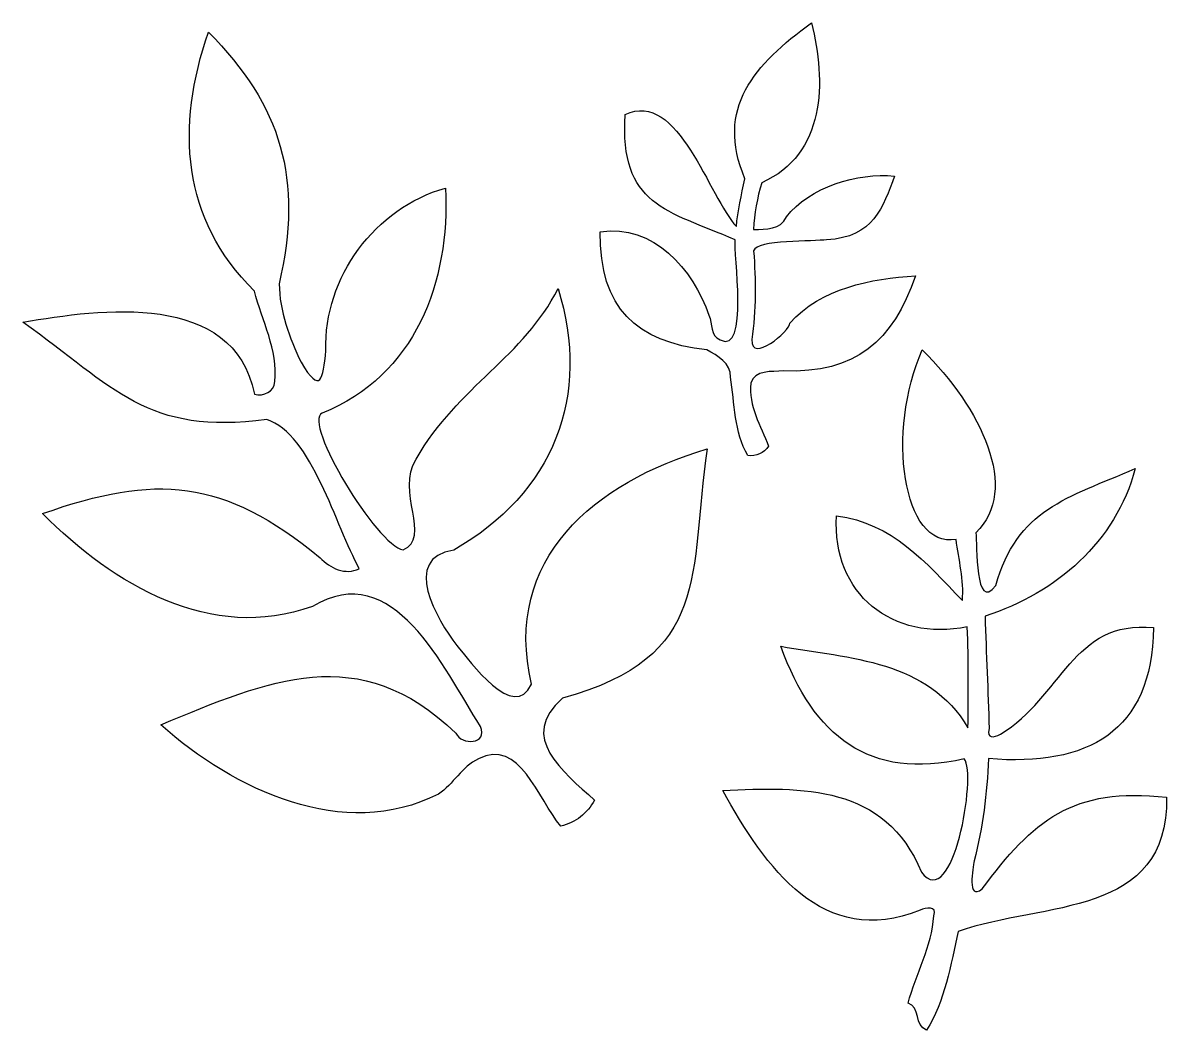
# Model space of a CAD drawing. Header units: centimetres. Extents: x -9.2 to 9, y -8 to 8.1.
import ezdxf

# ---------------------------------------------------------------- set-up
doc = ezdxf.new("R2010")
doc.units = ezdxf.units.CM
doc.header["$MEASUREMENT"] = 0
doc.layers.add('Layer 1', color=7, linetype='Continuous')

msp = doc.modelspace()

# ---------------------------------------------------------------- linework, layer by layer
at = {"layer": 'Layer 1', "color": 115}
for points, knots in [([(2.30439, 5.56883), (2.24859, 5.32293), (2.18641, 5.04792), (2.16879, 4.80733), (2.16879, 4.80733), (1.73921, 5.26686), (1.23664, 7.00328), (0.39691, 6.59244), (0.39691, 6.59244), (0.30375, 5.14012), (1.06378, 5.06709), (2.14895, 4.59732), (2.14895, 4.59732), (2.11454, 4.41185), (2.37736, 2.74507), (1.91, 3.00651), (1.91, 3.00651), (1.74293, 3.06764), (1.79214, 3.26176), (1.73141, 3.39594), (1.73141, 3.39594), (1.4817, 4.12787), (0.84005, 4.85334), (0.00004, 4.72712), (0.00004, 4.72712), (-0.01277, 3.5084), (0.57221, 2.96726), (1.69746, 2.8467), (1.69746, 2.8467), (1.86397, 2.74785), (2.08378, 2.63864), (2.07371, 2.41036), (2.07371, 2.41036), (2.13976, 1.99218), (2.13108, 1.53843), (2.34904, 1.16186), (2.34904, 1.16186), (2.4804, 1.14671), (2.60917, 1.19975), (2.6806, 1.31234), (2.6806, 1.31234), (2.5501, 1.63293), (2.36274, 1.95895), (2.397, 2.3128), (2.397, 2.3128), (2.45476, 2.52852), (2.73889, 2.49646), (2.91128, 2.50876), (2.91128, 2.50876), (4.0763, 2.46968), (4.65152, 2.97849), (5.02216, 4.02598), (5.02216, 4.02598), (4.30699, 3.9794), (3.52004, 3.82966), (3.01959, 3.27109), (3.01959, 3.27109), (3.02371, 3.14723), (2.39175, 2.61567), (2.4136, 3.0096), (2.4136, 3.0096), (2.48335, 3.47641), (2.47548, 3.95262), (2.44247, 4.42286), (2.44247, 4.42286), (2.48408, 4.60093), (3.40862, 4.57066), (3.60498, 4.59732), (3.60498, 4.59732), (4.35688, 4.637), (4.49931, 5.11809), (4.68826, 5.61183), (4.68826, 5.61183), (4.09911, 5.66991), (3.32574, 5.4391), (2.96419, 4.96277), (2.96419, 4.96277), (2.867, 4.75131), (2.64295, 4.7709), (2.44164, 4.7602), (2.44164, 4.7602), (2.44991, 5.01214), (2.50103, 5.27368), (2.57062, 5.50682), (2.57062, 5.50682), (3.58585, 5.95187), (3.60258, 7.12158), (3.36355, 8.05177), (3.36355, 8.05177), (2.45409, 7.38947), (1.82646, 6.69662), (2.30439, 5.56883)], [0, 0, 0, 0, 0.04166667, 0.04166667, 0.04166667, 0.04166667, 0.08333333, 0.08333333, 0.08333333, 0.08333333, 0.125, 0.125, 0.125, 0.125, 0.16666667, 0.16666667, 0.16666667, 0.16666667, 0.20833333, 0.20833333, 0.20833333, 0.20833333, 0.25, 0.25, 0.25, 0.25, 0.29166667, 0.29166667, 0.29166667, 0.29166667, 0.33333333, 0.33333333, 0.33333333, 0.33333333, 0.375, 0.375, 0.375, 0.375, 0.41666667, 0.41666667, 0.41666667, 0.41666667, 0.45833333, 0.45833333, 0.45833333, 0.45833333, 0.5, 0.5, 0.5, 0.5, 0.54166667, 0.54166667, 0.54166667, 0.54166667, 0.58333333, 0.58333333, 0.58333333, 0.58333333, 0.625, 0.625, 0.625, 0.625, 0.66666667, 0.66666667, 0.66666667, 0.66666667, 0.70833333, 0.70833333, 0.70833333, 0.70833333, 0.75, 0.75, 0.75, 0.75, 0.79166667, 0.79166667, 0.79166667, 0.79166667, 0.83333333, 0.83333333, 0.83333333, 0.83333333, 0.875, 0.875, 0.875, 0.875, 0.91666667, 0.91666667, 0.91666667, 0.91666667, 1, 1, 1, 1]), ([(-5.50939, 3.78189), (-5.3841, 3.30762), (-5.13583, 2.84191), (-5.18114, 2.34074), (-5.18114, 2.34074), (-5.19305, 2.17724), (-5.36135, 2.10172), (-5.50856, 2.139), (-5.50856, 2.139), (-5.83634, 3.78799), (-7.95802, 3.50146), (-9.19537, 3.2858), (-9.19537, 3.2858), (-7.73701, 2.24224), (-7.2192, 1.47794), (-5.31023, 1.73694), (-5.31023, 1.73694), (-4.60141, 1.5079), (-4.20584, 0.03129), (-3.83922, -0.63913), (-3.83922, -0.63913), (-4.05831, -0.75118), (-4.30662, -0.62847), (-4.46263, -0.46385), (-4.46263, -0.46385), (-6.01523, 0.80373), (-7.07164, 0.8748), (-8.88366, 0.2373), (-8.88366, 0.2373), (-7.74948, -0.89841), (-6.20028, -1.82161), (-4.58418, -1.24106), (-4.58418, -1.24106), (-3.29445, -0.46091), (-2.50449, -2.20445), (-1.90941, -3.15019), (-1.90941, -3.15019), (-1.78348, -3.43677), (-2.20881, -3.46006), (-2.30215, -3.25602), (-2.30215, -3.25602), (-3.84399, -1.77291), (-5.27203, -2.41142), (-7.00098, -3.12538), (-7.00098, -3.12538), (-5.82911, -4.15895), (-4.09179, -4.99855), (-2.57748, -4.22753), (-2.57748, -4.22753), (-2.33519, -4.07301), (-2.20996, -3.78971), (-1.94, -3.66942), (-1.94, -3.66942), (-1.28916, -3.31911), (-0.99481, -4.30895), (-0.62701, -4.7385), (-0.62701, -4.7385), (-0.39776, -4.6874), (-0.20096, -4.53263), (-0.09288, -4.32509), (-0.09288, -4.32509), (-0.59205, -3.86399), (-1.31918, -3.32667), (-0.60094, -2.69998), (-0.60094, -2.69998), (1.78885, -2.0401), (1.40847, -0.72942), (1.70215, 1.26672), (1.70215, 1.26672), (-0.08986, 0.74107), (-1.56089, -0.48596), (-1.09665, -2.47713), (-1.09665, -2.47713), (-1.36296, -3.09382), (-2.08109, -2.10984), (-2.28479, -1.86115), (-2.28479, -1.86115), (-2.59923, -1.4542), (-3.17811, -0.47076), (-2.3344, -0.34228), (-2.3344, -0.34228), (-0.74217, 0.55748), (-0.1392, 2.12189), (-0.67249, 3.82491), (-0.67249, 3.82491), (-1.21504, 2.73021), (-2.25737, 2.28231), (-2.93302, 1.10218), (-2.93302, 1.10218), (-3.25497, 0.59156), (-2.68548, -0.14616), (-3.1389, -0.33732), (-3.1389, -0.33732), (-3.5506, -0.2774), (-4.75047, 1.68979), (-4.4275, 1.83943), (-4.4275, 1.83943), (-2.95242, 2.42533), (-2.3854, 3.93641), (-2.46752, 5.4215), (-2.46752, 5.4215), (-3.58272, 5.11012), (-4.40749, 3.99648), (-4.37056, 2.83528), (-4.37056, 2.83528), (-4.41255, 2.37334), (-4.45599, 2.12705), (-4.7649, 2.64709), (-4.7649, 2.64709), (-4.9478, 3.03631), (-5.11242, 3.46045), (-5.11334, 3.8993), (-5.11334, 3.8993), (-4.73209, 5.56088), (-5.07364, 6.73243), (-6.24196, 7.90691), (-6.24196, 7.90691), (-6.7585, 6.39415), (-6.67425, 4.92747), (-5.50939, 3.78189)], [0, 0, 0, 0, 0.03225806, 0.03225806, 0.03225806, 0.03225806, 0.06451613, 0.06451613, 0.06451613, 0.06451613, 0.09677419, 0.09677419, 0.09677419, 0.09677419, 0.12903226, 0.12903226, 0.12903226, 0.12903226, 0.16129032, 0.16129032, 0.16129032, 0.16129032, 0.19354839, 0.19354839, 0.19354839, 0.19354839, 0.22580645, 0.22580645, 0.22580645, 0.22580645, 0.25806452, 0.25806452, 0.25806452, 0.25806452, 0.29032258, 0.29032258, 0.29032258, 0.29032258, 0.32258065, 0.32258065, 0.32258065, 0.32258065, 0.35483871, 0.35483871, 0.35483871, 0.35483871, 0.38709677, 0.38709677, 0.38709677, 0.38709677, 0.41935484, 0.41935484, 0.41935484, 0.41935484, 0.4516129, 0.4516129, 0.4516129, 0.4516129, 0.48387097, 0.48387097, 0.48387097, 0.48387097, 0.51612903, 0.51612903, 0.51612903, 0.51612903, 0.5483871, 0.5483871, 0.5483871, 0.5483871, 0.58064516, 0.58064516, 0.58064516, 0.58064516, 0.61290323, 0.61290323, 0.61290323, 0.61290323, 0.64516129, 0.64516129, 0.64516129, 0.64516129, 0.67741935, 0.67741935, 0.67741935, 0.67741935, 0.70967742, 0.70967742, 0.70967742, 0.70967742, 0.74193548, 0.74193548, 0.74193548, 0.74193548, 0.77419355, 0.77419355, 0.77419355, 0.77419355, 0.80645161, 0.80645161, 0.80645161, 0.80645161, 0.83870968, 0.83870968, 0.83870968, 0.83870968, 0.87096774, 0.87096774, 0.87096774, 0.87096774, 0.90322581, 0.90322581, 0.90322581, 0.90322581, 0.93548387, 0.93548387, 0.93548387, 0.93548387, 1, 1, 1, 1]), ([(5.66569, -0.17288), (5.70684, -0.49579), (5.79793, -0.82328), (5.76682, -1.14762), (5.76682, -1.14762), (5.18348, -0.53221), (4.65051, 0.08934), (3.7626, 0.20093), (3.7626, 0.20093), (3.68329, -1.04424), (4.66149, -1.80505), (5.84537, -1.56434), (5.84537, -1.56434), (5.86667, -2.10042), (5.86256, -2.63701), (5.85529, -3.17334), (5.85529, -3.17334), (5.22586, -2.10416), (3.97163, -2.0614), (2.87542, -1.87523), (2.87542, -1.87523), (3.40182, -3.31372), (4.27771, -4.01212), (5.79659, -3.66778), (5.79659, -3.66778), (6.00237, -3.91296), (5.6155, -6.14018), (5.11363, -5.47025), (5.11363, -5.47025), (4.53648, -4.07459), (3.22225, -4.11173), (1.94938, -4.17048), (1.94938, -4.17048), (2.63695, -5.40251), (3.53562, -6.69802), (5.09461, -6.07713), (5.09461, -6.07713), (5.18183, -6.03442), (5.36985, -6.00664), (5.31289, -6.16643), (5.31289, -6.16643), (5.27709, -6.65334), (5.02887, -7.08969), (4.90113, -7.5588), (4.90113, -7.5588), (5.09901, -7.61269), (5.00154, -7.92088), (5.19757, -7.98667), (5.19757, -7.98667), (5.47954, -7.54826), (5.58765, -6.92759), (5.69902, -6.41531), (5.69902, -6.41531), (7.07509, -5.9419), (9.04314, -6.19893), (9.02037, -4.2788), (9.02037, -4.2788), (7.52179, -4.10977), (6.88539, -4.65075), (6.08267, -5.7398), (6.08267, -5.7398), (5.83249, -5.93711), (5.93675, -5.40156), (5.95546, -5.2915), (5.95546, -5.2915), (6.0944, -4.76029), (6.16095, -4.21356), (6.18189, -3.66447), (6.18189, -3.66447), (7.76407, -3.7925), (8.79085, -3.24275), (8.80953, -1.5784), (8.80953, -1.5784), (7.52493, -1.44771), (7.34992, -2.68517), (6.37536, -3.27421), (6.37536, -3.27421), (6.26152, -3.33088), (6.15211, -3.35258), (6.19354, -3.18659), (6.19354, -3.18659), (6.17579, -2.5892), (6.14578, -1.99224), (6.12814, -1.39484), (6.12814, -1.39484), (7.2731, -1.02056), (8.20302, -0.22002), (8.52097, 0.95499), (8.52097, 0.95499), (7.44114, 0.49425), (6.63061, 0.29854), (6.30012, -0.90619), (6.30012, -0.90619), (5.96091, -1.35406), (6.00595, -0.24272), (5.98054, -0.06736), (5.98054, -0.06736), (6.69528, 0.6188), (6.06288, 1.92301), (5.12769, 2.84428), (5.12769, 2.84428), (4.55224, 1.55462), (4.81191, -0.33086), (5.66569, -0.17288)], [0, 0, 0, 0, 0.03703704, 0.03703704, 0.03703704, 0.03703704, 0.07407407, 0.07407407, 0.07407407, 0.07407407, 0.11111111, 0.11111111, 0.11111111, 0.11111111, 0.14814815, 0.14814815, 0.14814815, 0.14814815, 0.18518519, 0.18518519, 0.18518519, 0.18518519, 0.22222222, 0.22222222, 0.22222222, 0.22222222, 0.25925926, 0.25925926, 0.25925926, 0.25925926, 0.2962963, 0.2962963, 0.2962963, 0.2962963, 0.33333333, 0.33333333, 0.33333333, 0.33333333, 0.37037037, 0.37037037, 0.37037037, 0.37037037, 0.40740741, 0.40740741, 0.40740741, 0.40740741, 0.44444444, 0.44444444, 0.44444444, 0.44444444, 0.48148148, 0.48148148, 0.48148148, 0.48148148, 0.51851852, 0.51851852, 0.51851852, 0.51851852, 0.55555556, 0.55555556, 0.55555556, 0.55555556, 0.59259259, 0.59259259, 0.59259259, 0.59259259, 0.62962963, 0.62962963, 0.62962963, 0.62962963, 0.66666667, 0.66666667, 0.66666667, 0.66666667, 0.7037037, 0.7037037, 0.7037037, 0.7037037, 0.74074074, 0.74074074, 0.74074074, 0.74074074, 0.77777778, 0.77777778, 0.77777778, 0.77777778, 0.81481481, 0.81481481, 0.81481481, 0.81481481, 0.85185185, 0.85185185, 0.85185185, 0.85185185, 0.88888889, 0.88888889, 0.88888889, 0.88888889, 0.92592593, 0.92592593, 0.92592593, 0.92592593, 1, 1, 1, 1])]:
    msp.add_open_spline(points, degree=3, knots=knots, dxfattribs=at)

doc.saveas('drawing.dxf')
